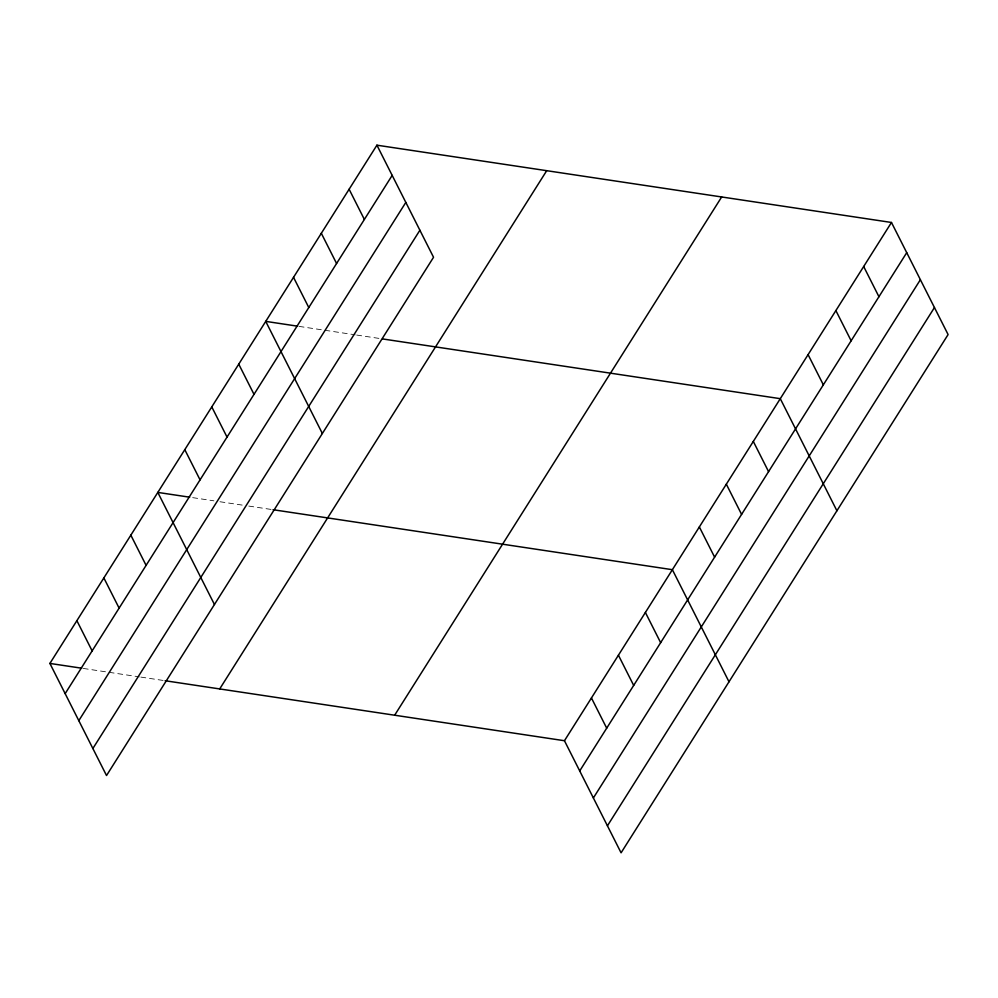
<?xml version="1.0" encoding="UTF-8"?>
<svg xmlns="http://www.w3.org/2000/svg" width="998" height="998" viewBox="0 0 998 998"><rect width="100%" height="100%" fill="white"/><g stroke="black" fill="none" stroke-linecap="round" stroke-linejoin="round"><path stroke-width="0.75" stroke-dasharray="4.99 3.74" d="M299.088 326.396L355.176 334.817M356.698 335.054L379.44 338.459M192.689 497.64L213.909 500.834M219.972 501.745L242.714 505.163M248.776 506.073L271.518 509.491M83.258 668.435L139.346 676.869M140.868 677.093L163.61 680.511"/><path stroke-width="1.5" d="M376.92 145.184L433.544 257.272L106.524 775.533L49.9 663.433L376.92 145.184L891.476 222.467L948.1 334.567L621.08 852.816L564.456 740.728L165.119 680.736M65.157 693.635L392.177 175.386M78.805 720.656L405.824 202.407M92.876 748.5L419.884 230.251M219.71 688.932L546.717 170.683M394.659 715.217L721.666 196.968M564.456 740.728L891.476 222.467M579.713 770.93L906.733 252.669M593.373 797.951L920.381 279.702M607.433 825.795L934.452 307.546M297.566 326.171L265.73 321.381L322.354 433.481M382.471 338.921L780.286 398.676L836.91 510.776M189.657 497.191L157.809 492.413L214.445 604.501M273.04 509.716L672.378 569.696L729.002 681.796M49.9 663.433L81.736 668.211M863.682 266.516L878.939 296.73M835.887 310.578L851.144 340.78M808.081 354.627L823.338 384.829M753.315 441.428L768.572 471.63M726.332 484.192L741.589 514.394M699.349 526.944L714.605 557.146M645.394 612.46L660.651 642.662M618.423 655.212L633.68 685.414M349.113 189.233L364.37 219.435M591.44 697.964L606.697 728.166M321.319 233.282L336.576 263.484M293.524 277.332L308.781 307.534M238.747 364.145L254.003 394.347M211.776 406.897L227.033 437.099M184.792 449.649L200.049 479.851M130.838 535.165L146.095 565.367M103.854 577.917L119.111 608.119M76.883 620.681L92.14 650.883"/></g></svg>
